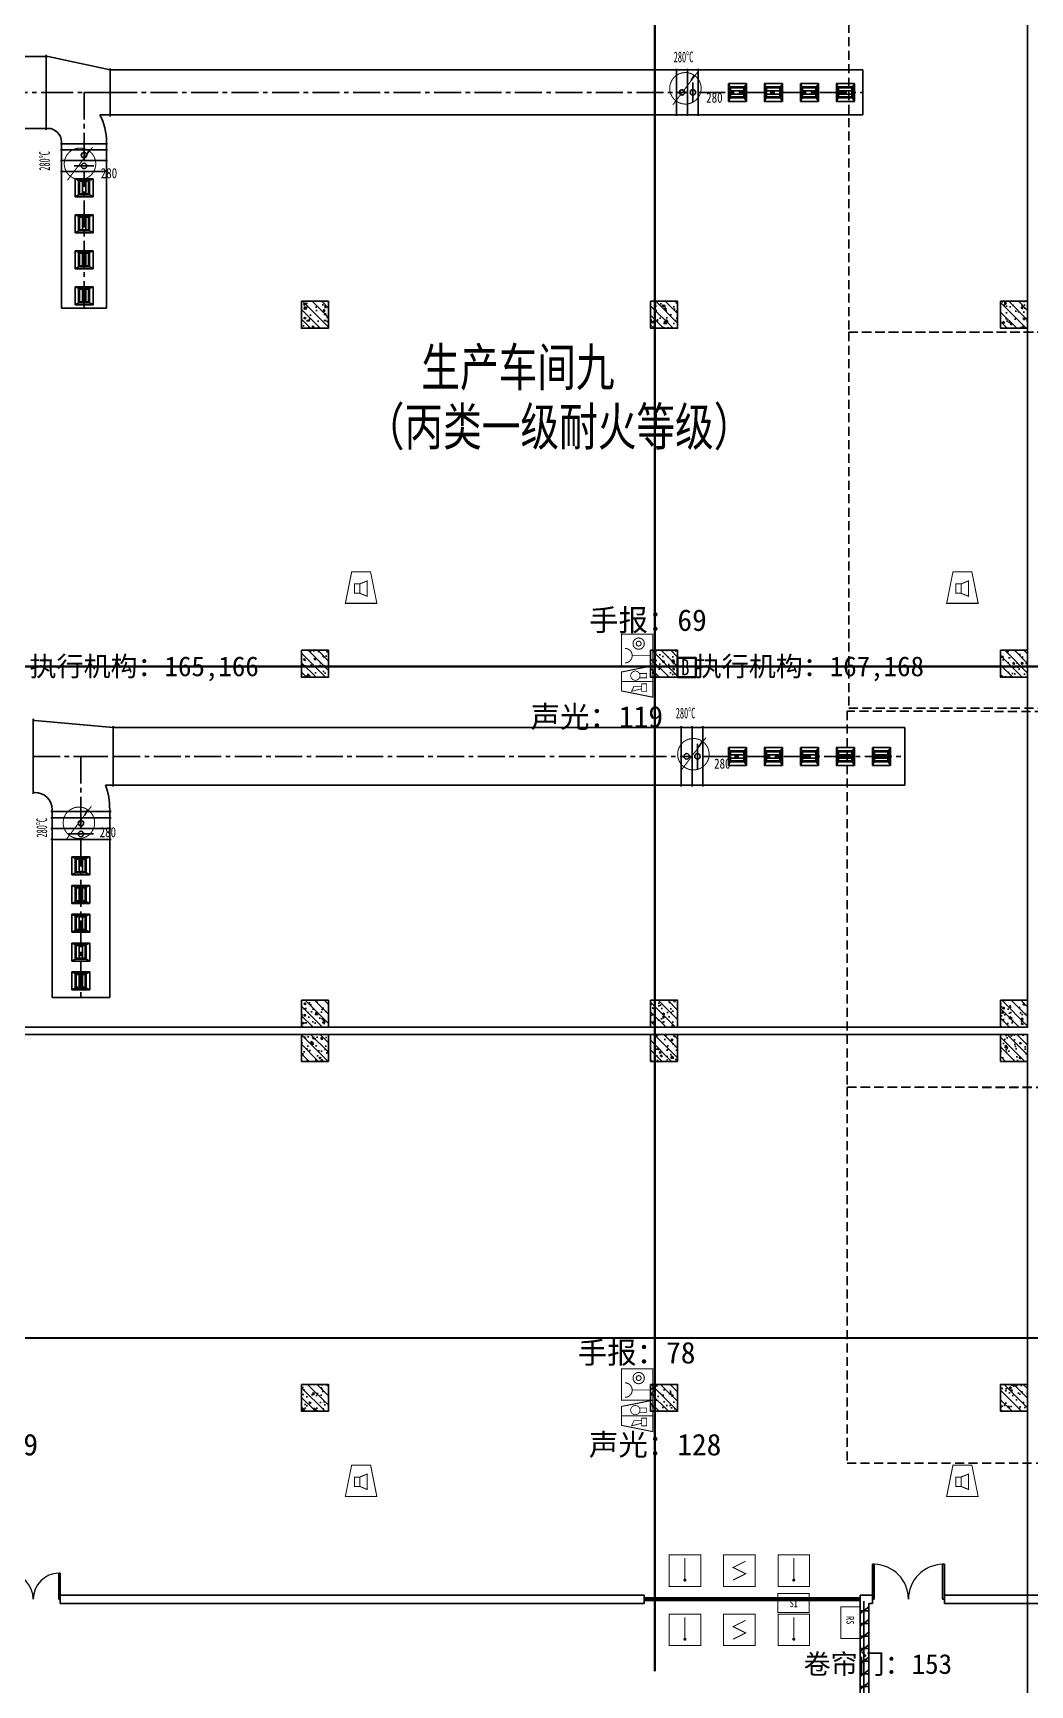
# Model space of a CAD drawing. Header units: millimetres. Extents: x -633009578 to 5705885, y -633235091 to 2571734.
# Drawn here: x 3573886 to 3601586, y 2109855 to 2155765 of the extents above; entities that cross this region are included whole.
import ezdxf

# ---------------------------------------------------------------- set-up
doc = ezdxf.new("R2010")
doc.units = ezdxf.units.MM
doc.header["$LTSCALE"] = 1000
doc.header["$MEASUREMENT"] = 0
for name, pattern in [('CENTER2', [1.125, 0.75, -0.125, 0.125, -0.125]), ('DASH', [0.35, 0.25, -0.1]), ('HIDDEN', [0.375, 0.25, -0.125])]:
    doc.linetypes.add(name, pattern=pattern)
doc.layers.get('0').update_dxf_attribs({"color": 9})
for name, color, linetype in [('000000000000电气', 7, 'Continuous'), ('A-ABOV(投影线)', 154, 'HIDDEN'), ('A-COLUM(柱)', 255, 'Continuous'), ('A-DOOR(门）', 4, 'Continuous'), ('A-FLOR(看线)', 8, 'Continuous'), ('A-HATH(填充)', 8, 'Continuous'), ('A-TEXT(房间)', 243, 'Continuous'), ('A-WALL(墙)', 255, 'Continuous'), ('DUCT-排烟中心线', 5, 'CENTER2'), ('DUCT-排烟法兰', 4, 'Continuous'), ('DUCT-排烟管', 2, 'Continuous'), ('DUCT-排烟管端线', 4, 'Continuous'), ('DUCT-排烟阀门', 7, 'Continuous'), ('DUCT-排风风口', 7, 'Continuous'), ('HVAC-water Dim-SF', 241, 'Continuous'), ('电-强电平面-线缆', 3, 'Continuous'), ('设备-消防', 3, 'Continuous')]:
    doc.layers.add(name, color=color, linetype=linetype)
doc.styles.add('_TCH', font='simhei.ttf', dxfattribs={"width": 0.75, "bigfont": 'hztxt.shx'})
doc.styles.add('_THVAC_DIM', font='simhei.ttf', dxfattribs={"width": 0.8, "height": 3.5, "bigfont": 'HZTXT'})
doc.styles.add('IDQSTYLE', font='simhei.ttf', dxfattribs={"width": 0.707, "bigfont": 'hztxt.shx'})
doc.styles.add('SF', font='simhei.ttf', dxfattribs={"width": 0.75, "bigfont": '@@@hztxt.shx'})
doc.styles.get("Standard").update_dxf_attribs({"font": 'simhei.ttf', "bigfont": 'hztxt.shx'})
doc.styles.add('宋体', font='simhei.ttf')

# ---------------------------------------------------------------- blocks, each defined once
blk = doc.blocks.new('HC001213')
at = {"color": 0, "linetype": 'Continuous', "const_width": 0.2}
blk.add_lwpolyline([(-1.875, 3.125), (1.875, 3.125), (3.125, -3.125), (-3.125, -3.125)], close=True, dxfattribs=at)
for points in [[(-1.293653517016746, 0.7382802506738564), (-0.243653517016746, 0.7382802506738564), (-0.243653517016746, -1.136719749326144), (-1.293653517016746, -1.136719749326144), (-1.293653517016746, 0.7382802506738564)], [(-0.243653517016746, 0.7382802506738564), (1.231346482983254, 1.338280250673856), (1.231346482983254, -1.736719749326144), (-0.243653517016746, -1.136719749326144)]]:
    blk.add_lwpolyline(points, dxfattribs=at)
at = {"color": 0, "style": 'IDQSTYLE', "width": 0.7}
blk.add_attdef('PSFHATT', (5.125, -3.125), '', height=2.5, dxfattribs=at)
blk = doc.blocks.new('HC001212')
at = {"color": 0, "linetype": 'Continuous', "const_width": 0.2}
blk.add_lwpolyline([(-1.875, 3.125), (1.875, 3.125), (3.125, -3.125), (-3.125, -3.125)], close=True, dxfattribs=at)
at = {"color": 0, "linetype": 'Continuous'}
for points, const_width in [([(-1.459485991813081, -0.8805239327332393), (-1.95948599181308, 1.119476067266761), (-0.9594859918130805, 0.619476067266761), (-0.9594859918130805, -0.8805239327332393)], 0.16), ([(0, 3.125), (0, -3.125)], 0.2), ([(-1.959485991813081, -1.880523932733239), (-1.95948599181308, -0.8805239327332393), (-0.4594859918130805, -0.8805239327332393), (-0.4594859918130805, -1.880523932733239), (-1.959485991813081, -1.880523932733239)], 0.16), ([(0.7290485194275803, -0.380523932733239), (0.7290485194281489, -1.880523932733239), (1.569048519428149, -1.880523932733239), (1.569048519430491, -0.380523932733239)], 0.16)]:
    blk.add_lwpolyline(points, dxfattribs=dict(at, const_width=const_width))
at = {"color": 0, "linetype": 'Continuous', "const_width": 0.16}
blk.add_lwpolyline([(1.799048519428144, -0.2905239327332435, 0.1989123673796631), (2.068287334970649, 0.3594760672667566, 0.1989123673796631), (1.799048519428145, 1.009476067266757, 0.1989123673796404), (1.149048519428189, 1.278714882809276, 0.1989123673796654), (0.4990485194281443, 1.009476067266757, 0.198912367379653), (0.2298097038856248, 0.3594760672667572, 0.1989123673796529), (0.4990485194281444, -0.2905239327332433, 0.1989123673796571), (1.14904851942816, -0.5597627482757622, 0.1989123673796488)], format="xyb", close=True, dxfattribs=at)
at = {"color": 0, "style": 'IDQSTYLE', "width": 0.7}
blk.add_attdef('PSFHATT', (5.125, -3.125), '', height=2.5, dxfattribs=at)
blk = doc.blocks.new('HC001208')
at = {"color": 0, "linetype": 'Continuous', "const_width": 0.2}
blk.add_lwpolyline([(-3.125, 3.125), (3.125, 3.125), (3.125, -3.125), (-3.125, -3.125)], close=True, dxfattribs=at)
blk.add_lwpolyline([(-2.560875308812533, 2.421549273106315, 0.198912367379651), (-2.13910907372117, 1.40331550819771, 0.1989123673796632), (-1.120875308812534, 0.9815492731063138, 0.1989123673796561), (-0.1026415439039181, 1.403315508197666, 0.1989123673796525), (0.3191246911874668, 2.421549273106313)], format="xyb", dxfattribs=at)
at = {"color": 0, "linetype": 'Continuous', "const_width": 0.128}
blk.add_lwpolyline([(-1.120875308812544, 0.9815492731063138), (-1.120875308812535, -2.518826738720627)], dxfattribs=at)
at = {"color": 0, "linetype": 'Continuous', "const_width": 0.2}
for points in [[(2.383210274305692, -0.3093507400644881, 0.9999999999999997), (0.1432102743056918, -0.3093507400644877, 0.9999999999999999)], [(0.7832102743056915, -0.3093507400644884, 0.9999999999999994), (1.743210274305692, -0.3093507400644881, 0.9999999999999994)]]:
    blk.add_lwpolyline(points, format="xyb", close=True, dxfattribs=at)
at = {"color": 0, "style": 'IDQSTYLE', "width": 0.7}
blk.add_attdef('PSFHATT', (5.125, -3.125), '', height=2.5, dxfattribs=at)
blk = doc.blocks.new('HC001303')
at = {"color": 0, "linetype": 'Continuous'}
blk.add_line((1.147673841419251, 1.538953517481514), (1.735401947549264, 2.599742189978989), dxfattribs=at)
at = {"color": 0, "linetype": 'Continuous', "const_width": 0.2}
blk.add_lwpolyline([(-2.500110713345594, -3.281016827298258), (2.47847216535268, 3.297393019579605)], dxfattribs=at)
blk.add_lwpolyline([(2.673745217742495e-14, -3.125, 0.1989123673796571), (2.209708691207992, -2.209708691207937, 0.1989123673796571), (3.125000000000028, -4.323120637516818e-16, 0.1989123673796568), (2.209708691207993, 2.209708691207993, 0.1989123673796569), (2.841876514387939e-14, 3.125, 0.1989123673796569), (-2.209708691207936, 2.209708691207994, 0.1989123673796568), (-3.124999999999972, 2.10353517373855e-15, 0.1989123673796572), (-2.209708691207937, -2.209708691207936, 0.1989123673796571)], format="xyb", close=True, dxfattribs=at)
at = {"color": 0, "style": 'IDQSTYLE', "width": 0.7}
for tag, p in [('280', (4.109408226946883, -2.854615367737885)), ('PSFHATT', (5.125000010000028, -3.281016827298258))]:
    blk.add_attdef(tag, p, '', height=2, dxfattribs=at)
blk = doc.blocks.new('HC001178')
at = {"color": 0, "linetype": 'Continuous', "const_width": 0.2}
blk.add_lwpolyline([(-3.125, 1.875000000000028), (3.125, 1.875000000000028), (3.125, -1.874999999999972), (-3.125, -1.874999999999972)], close=True, dxfattribs=at)
at = {"color": 0, "style": 'IDQSTYLE', "width": 0.7}
for tag, p in [('RS', (-1.280014711239502, -0.7956533462629629)), ('PSFHATT', (5.125, -1.874999999999972))]:
    blk.add_attdef(tag, p, '', height=1.5, dxfattribs=at)
blk = doc.blocks.new('HC001224')
at = {"color": 0, "linetype": 'Continuous', "const_width": 0.2}
blk.add_lwpolyline([(-3.125, 3.125), (3.125, 3.125), (3.125, -3.125), (-3.125, -3.125)], close=True, dxfattribs=at)
blk.add_lwpolyline([(1.25, 1.875), (-1.25, 0.625), (1.25, -0.625), (-1.25, -1.875)], dxfattribs=at)
at = {"color": 0, "style": 'IDQSTYLE', "width": 0.7}
blk.add_attdef('PSFHATT', (5.125, -3.125), '', height=2.5, dxfattribs=at)
blk = doc.blocks.new('HC001223')
at = {"color": 0, "linetype": 'Continuous', "const_width": 0.2}
blk.add_lwpolyline([(-3.125, 3.125), (3.125, 3.125), (3.125, -3.125), (-3.125, -3.125)], close=True, dxfattribs=at)
blk.add_lwpolyline([(0, 2.5), (0, -1.875)], dxfattribs=at)
at = {"color": 0, "linetype": 'Continuous', "const_width": 0.3}
blk.add_lwpolyline([(-0.15, -1.875, 1), (0.15, -1.875, 1)], format="xyb", close=True, dxfattribs=at)
at = {"color": 0, "style": 'IDQSTYLE', "width": 0.7}
blk.add_attdef('PSFHATT', (5.125, -3.125), '', height=2.5, dxfattribs=at)
blk = doc.blocks.new('HC001180')
at = {"color": 0, "linetype": 'Continuous', "const_width": 0.2}
blk.add_lwpolyline([(-3.125, 1.875000000000028), (3.125, 1.875000000000028), (3.125, -1.874999999999972), (-3.125, -1.874999999999972)], close=True, dxfattribs=at)
at = {"color": 0, "style": 'IDQSTYLE', "width": 0.7}
for tag, p in [('SI', (-0.7698887372055268, -0.8480397754184743)), ('PSFHATT', (5.125, -1.874999999999972))]:
    blk.add_attdef(tag, p, '', height=1.5, dxfattribs=at)
blk = doc.blocks.new('$DorLib2D$00000002')
for p, q in [((-0.5, -5.684341886080802e-17), (-0.5000000000000007, 0.4875)), ((-0.4750000000000007, 0.4875), (-0.5000000000000007, 0.4875)), ((-0.475, -2.842170943040401e-17), (-0.4750000000000007, 0.4875)), ((0.475, -2.842170943040401e-17), (0.4750000000000007, 0.4875)), ((0.4750000000000007, 0.4875), (0.5000000000000007, 0.4875)), ((0.5, -5.684341886080802e-17), (0.5000000000000007, 0.4875)), ((-0.5, -5.684341886080802e-17), (-0.475, -2.842170943040401e-17)), ((0.5, -5.684341886080802e-17), (0.475, -2.842170943040401e-17))]:
    blk.add_line(p, q)
at = {"lineweight": 13}
for centre, start, end in [((-0.4875, -4.263256414560601e-17), 0, 88.53071641864632), ((0.4875, -4.263256414560601e-17), 91.4692835813537, 180)]:
    blk.add_arc(centre, 0.4875, start, end, dxfattribs=at)
blk = doc.blocks.new('$DorLib2D$00000213')
at = {"color": 0, "linetype": 'DASH', "const_width": 0.02}
blk.add_lwpolyline([(0.5, 3.552713678800501e-15), (-0.5, 3.552713678800501e-15)], dxfattribs=at)
blk = doc.blocks.new('_FZH')
h = blk.add_hatch()
h.set_pattern_fill('钢筋混凝土', color=256, scale=0.1, style=0)
h.set_pattern_definition([(45, (0, 0), (-0.1767766952966369, 0.1767766952966369), []), (50, (0, 0), (0.7172601826007535, -0.06275213498259512), [0.07500000000000001, -0.8250000000000001]), (355, (0, 0), (-0.138751333613, 0.7521921337000119), [0.06, -0.66]), (100.4514, (0.05977168000000001, -0.00522934), (0.5785093817140216, 0.6894395420609536), [0.06374019, -0.701142112]), (46.1842, (0, 0.2), (1.067241048625645, -0.1655190143290181), [0.1125, -1.2375]), (96.6356, (0.088936745, 0.186206693), (0.9346627055487033, 0.9741178709004418), [0.095610288, -1.051713]), (351.1842, (0, 0.2), (0.9346619451336272, 0.9741186009253247), [0.09000000000000001, -0.9900000000000001]), (21, (0.1, 0.15), (0.5969070521184617, -0.4026188906653388), [0.07500000000000001, -0.8250000000000001]), (326, (0.1, 0.15), (0.2433153319215824, 0.7251500450468529), [0.06, -0.66]), (71.4514, (0.149742233, 0.116448394), (0.84022262858149, 0.3225304967099524), [0.06374019, -0.701142112]), (37.50000000000001, (0, 0), (0.01215985531729062, 0.3328938538313115), [0, -0.652, 0, -0.67, 0, -0.6625000000000001]), (7.499999999999999, (0, 0), (0.2630695374421486, 0.3944117118823603), [0, -0.382, 0, -0.637, 0, -0.2525]), (-32.5, (-0.223, 0), (0.533822436172409, -0.02255487173437976), [0, -0.25, 0, -0.78, 0, -1.035]), (-42.5, (-0.323, 0), (0.5831861693423862, 0.1001049823323177), [0, -0.325, 0, -0.518, 0, -0.735])])
h.paths.add_polyline_path([(-0.5, -0.5), (0.5, -0.5), (0.5, 0.5), (-0.5, 0.5)])
blk.add_lwpolyline([(-0.5, -0.5), (0.5, -0.5), (0.5, 0.5), (-0.5, 0.5)], close=True)
blk = doc.blocks.new('00000594Cent')
at = {"lineweight": -2}
blk.add_line((-218.75, 1.4210854715202e-14), (218.75, 1.4210854715202e-14), dxfattribs=at)
at = {"color": 0, "linetype": 'ByBlock', "lineweight": -2}
blk.add_circle((0, 1.4210854715202e-14), 125, dxfattribs=at)
blk = doc.blocks.new('00000594Body')
at = {"color": 0, "linetype": 'ByBlock', "lineweight": -2}
for p, q in [((-250, -500), (-249.9999999999964, 500)), ((250, 500), (-250, 500)), ((250, -500), (250.0000000000036, 500)), ((-250, -500), (250, -500))]:
    blk.add_line(p, q, dxfattribs=at)
blk = doc.blocks.new('00000578Cent')
at = {"color": 0, "linetype": 'ByBlock', "lineweight": -2}
blk.add_circle((0, 0), 125, dxfattribs=at)
blk = doc.blocks.new('00000578Body')
at = {"color": 0, "linetype": 'ByBlock', "lineweight": -2}
for p, q in [((249.9999999999964, 500.0000000000036), (-250, 500.0000000000036)), ((-249.9999999999964, -499.9999999999964), (-250, 500.0000000000036)), ((249.9999999999891, -499.9999999999964), (250.0000000000036, 500.0000000000036)), ((-250, -499.9999999999964), (249.9999999999964, -499.9999999999964))]:
    blk.add_line(p, q, dxfattribs=at)
at = {"lineweight": -2}
blk.add_line((0, -218.7499999999982), (0, 218.7499999999982), dxfattribs=at)
blk = doc.blocks.new('$风口$00000108')
for p, q in [((-250, 135), (-190, 75)), ((-250, -135), (-250, 135)), ((200, 25), (-190, 25)), ((250, 135), (200, 75)), ((250, 135), (250, -135)), ((-250, -135), (-190, -75)), ((250, -135), (-250, -135)), ((200, -25), (-190, -25)), ((200, -75), (250, -135))]:
    blk.add_line(p, q)
at = {"linetype": 'Continuous'}
blk.add_line((250, 135), (-250, 135), dxfattribs=at)
at = {"lineweight": 40}
for p, q in [((-190, 75), (200, 75)), ((-190, -75), (-190, 75)), ((200, 75), (200, -75)), ((-190, -75), (200, -75))]:
    blk.add_line(p, q, dxfattribs=at)

msp = doc.modelspace()

# ---------------------------------------------------------------- hatches: boundary and pattern name
at = {"layer": 'A-HATH(填充)'}
h = msp.add_hatch(dxfattribs=at)
h.set_pattern_fill('空心砖', color=256, scale=100, style=0)
h.set_pattern_definition([(0, (1102221.475196055, 677964.29318137), (0, 350), []), (37.875, (1102621.475196055, 677964.29318137), (-169.61527734408, 218.0766567528281), []), (90, (1102621.475196055, 677964.29318137), (-450, 2.755455298081545e-14), [])])
h.paths.add_polyline_path([(3596989.994031758, 2112194.629172623), (3596869.994031752, 2112114.629172621), (3596869.994031752, 2098554.629172602), (3596989.994031758, 2098474.629172604), (3597109.994031752, 2098554.629172583), (3597109.994031752, 2112114.629172624)])

# ---------------------------------------------------------------- linework, layer by layer
at = {"layer": '000000000000电气', "color": 2, "lineweight": 35}
for p, q in [((3591164.994031792, 2163048.569213624), (3591164.994031792, 2120919.882564105)), ((3583880.333238066, 2138157.379314641), (3566001.711997038, 2138157.379314641)), ((3607261.487321814, 2138157.379314641), (3583880.333238066, 2138157.379314641)), ((3591164.994031792, 2120919.882564105), (3591164.994031792, 2110238.292719919))]:
    msp.add_line(p, q, dxfattribs=at)
at = {"layer": '000000000000电气', "color": 1, "lineweight": 35}
msp.add_lwpolyline([(3591794.99403178, 2138399.287797592), (3592303.216231991, 2138399.287797592), (3592303.216231991, 2137859.629172626), (3591794.99403178, 2137859.629172626)], close=True, dxfattribs=at)
at = {"layer": 'A-ABOV(投影线)'}
for points in [[(3596556.181835701, 2147448.295096181), (3632030.348125871, 2147448.295096181), (3632030.348125871, 2157898.89091188), (3596556.181835701, 2157898.89091188)], [(3596556.181835701, 2136997.699280483), (3632035.229753599, 2136997.699280483), (3632035.229753599, 2147448.295096181), (3596556.181835701, 2147448.295096181)], [(3596507.015126877, 2126469.210807561), (3631973.072799208, 2126414.365937338), (3631973.072799208, 2136864.961753036), (3596507.015126877, 2136919.80662326)], [(3596507.015126877, 2116018.614991862), (3632017.637163706, 2116014.170684175), (3632017.637163706, 2126464.766499873), (3596507.015126877, 2126469.210807561)]]:
    msp.add_lwpolyline(points, close=True, dxfattribs=at)
at = {"layer": 'A-FLOR(看线)'}
for points in [[(3601519.994031765, 2128134.629172626), (3601519.994031782, 2195084.629172626)], [(3535469.99403178, 2128134.629172626), (3601519.994031765, 2128134.629172626)], [(3601519.994031763, 2127934.629173214), (3535469.99403178, 2127934.629173214)], [(3601519.994031763, 2127934.629173214), (3601519.994031763, 2060984.629172626)]]:
    msp.add_lwpolyline(points, dxfattribs=at)
at = {"layer": 'A-WALL(墙)'}
for p, q in [((3590869.994031504, 2112354.62917263), (3574639.994031504, 2112354.629172627)), ((3574639.994031504, 2112354.629172627), (3574639.994031505, 2112114.629172626)), ((3590869.994031505, 2112114.629172626), (3590869.994031504, 2112354.62917263)), ((3596989.994031767, 2112354.629172626), (3596869.994032013, 2112354.62917263)), ((3596869.994032013, 2112354.62917263), (3596869.994032013, 2112114.629172626)), ((3597209.994032013, 2112354.629172624), (3596989.994031767, 2112354.629172626)), ((3597209.994032013, 2112114.629172625), (3597209.994032013, 2112354.629172624)), ((3617279.99403178, 2112354.629172626), (3599209.994032013, 2112354.629172624)), ((3599209.994032013, 2112354.629172624), (3599209.994032013, 2112114.629172625)), ((3574639.994031505, 2112114.629172626), (3590869.994031505, 2112114.629172626)), ((3596869.994031752, 2112114.629172621), (3596869.994031752, 2098554.629172602)), ((3597109.994031752, 2112114.629172624), (3597209.994032013, 2112114.629172625)), ((3597109.994031752, 2112114.629172624), (3597109.994031752, 2098554.629172583)), ((3599209.994032013, 2112114.629172625), (3617159.994031797, 2112114.629172624))]:
    msp.add_line(p, q, dxfattribs=at)
at = {"layer": 'DUCT-排烟中心线', "color": 8}
for p, q in [((3558359.282161298, 2154114.775439647), (3574251.956333949, 2154114.775439647)), ((3574252.156333949, 2154114.775439647), (3575302.156333949, 2154114.775439647)), ((3575302.156333949, 2154114.775439647), (3576027.156333949, 2154114.775439647)), ((3575302.156333949, 2154114.775439647), (3575302.156333949, 2152689.775439647)), ((3576027.356333949, 2154114.775439647), (3591768.918711707, 2154114.775439647)), ((3592369.518711707, 2154114.775439647), (3596942.723793259, 2154114.775439647)), ((3575302.156333949, 2152521.21650505), (3575302.156333949, 2152689.575439648)), ((3575302.156333949, 2148114.642932678), (3575302.156333949, 2151920.416505049)), ((3573885.848694932, 2135662.459945332), (3575215.848694932, 2135662.459945332)), ((3575215.848694932, 2135662.459945332), (3576115.848694932, 2135662.459945332)), ((3575215.848694932, 2135662.459945332), (3575215.848694932, 2134132.459945332)), ((3576116.048694932, 2135662.459945332), (3591896.678358634, 2135662.459945332)), ((3592497.278358634, 2135662.459945332), (3598109.423587529, 2135662.459945332)), ((3575215.848694932, 2134132.259945332), (3575215.848694932, 2133955.407323562)), ((3575215.848694932, 2133354.807323562), (3575215.848694932, 2128964.608132874))]:
    msp.add_line(p, q, dxfattribs=at)
at = {"layer": 'DUCT-排烟法兰', "color": 8}
for p, q in [((3574252.056333948, 2155154.775439647), (3574252.056333948, 2153074.775439647)), ((3576027.25633395, 2153449.775439647), (3576027.25633395, 2154779.775439647)), ((3591769.018711707, 2154769.775439647), (3591769.018711707, 2153459.775439647)), ((3592069.218711707, 2154769.775439647), (3592069.218711707, 2153459.775439647)), ((3592369.418711707, 2154769.775439647), (3592369.418711707, 2153459.775439647)), ((3574647.156333949, 2152689.675439647), (3575957.156333949, 2152689.675439647)), ((3575957.156333949, 2152521.11650505), (3574647.156333949, 2152521.11650505)), ((3575957.156333949, 2152220.916505049), (3574647.156333949, 2152220.916505049)), ((3575957.156333949, 2152220.716505049), (3574647.156333949, 2152220.716505049)), ((3575957.156333949, 2151920.51650505), (3574647.156333949, 2151920.51650505)), ((3573885.748694933, 2136702.459945332), (3573885.748694933, 2134622.459945332)), ((3576115.948694932, 2134822.459945332), (3576115.948694932, 2136502.459945332)), ((3591896.778358634, 2136502.459945332), (3591896.778358634, 2134822.459945332)), ((3592196.978358634, 2136502.459945332), (3592196.978358634, 2134822.459945332)), ((3592497.178358634, 2136502.459945332), (3592497.178358634, 2134822.459945332)), ((3574375.848694932, 2134132.359945332), (3576055.848694932, 2134132.359945332)), ((3576055.848694932, 2133955.307323562), (3574375.848694932, 2133955.307323562)), ((3576055.848694932, 2133655.107323562), (3574375.848694932, 2133655.107323562)), ((3576055.848694932, 2133354.907323562), (3574375.848694932, 2133354.907323562))]:
    msp.add_line(p, q, dxfattribs=at)
at = {"layer": 'DUCT-排烟管', "color": 8}
for p, q in [((3574251.956333949, 2155114.775439647), (3558359.282161298, 2155114.775439647)), ((3574302.156333949, 2155114.775439647), (3574252.156333949, 2155114.775439647)), ((3576027.156333949, 2154739.775439647), (3574302.156333949, 2155114.775439647)), ((3591768.918711707, 2154739.775439647), (3576027.356333949, 2154739.775439647)), ((3591769.118711708, 2154739.775439647), (3592069.118711708, 2154739.775439647)), ((3592069.318711708, 2154739.775439647), (3592369.318711708, 2154739.775439647)), ((3596942.723793259, 2154739.775439647), (3592369.518711707, 2154739.775439647)), ((3596942.723793259, 2153489.775439647), (3596942.723793259, 2154739.775439647)), ((3575743.726658283, 2153489.775439647), (3576027.156333949, 2153489.775439647)), ((3576027.356333949, 2153489.775439647), (3591768.918711707, 2153489.775439647)), ((3592069.118711708, 2153489.775439647), (3591769.118711708, 2153489.775439647)), ((3592369.318711708, 2153489.775439647), (3592069.318711708, 2153489.775439647)), ((3592369.518711707, 2153489.775439647), (3596942.723793259, 2153489.775439647)), ((3558359.282161298, 2153114.775439647), (3574251.956333949, 2153114.775439647)), ((3574252.156333949, 2153114.775439647), (3574302.156333949, 2153114.775439647)), ((3574677.156333949, 2152739.775439647), (3574677.156333949, 2152689.775439647)), ((3575927.156333949, 2152689.775439647), (3575927.156333949, 2152739.775439647)), ((3574677.156333949, 2152689.575439648), (3574677.156333949, 2152521.21650505)), ((3574677.156333949, 2152221.01650505), (3574677.156333949, 2152521.01650505)), ((3575927.156333949, 2152521.21650505), (3575927.156333949, 2152689.575439648)), ((3575927.156333949, 2152521.01650505), (3575927.156333949, 2152221.01650505)), ((3574677.156333949, 2151920.616505049), (3574677.156333949, 2152220.616505049)), ((3574677.156333949, 2151920.416505049), (3574677.156333949, 2148114.642932678)), ((3575927.156333949, 2152220.616505049), (3575927.156333949, 2151920.616505049)), ((3575927.156333949, 2148114.642932678), (3575927.156333949, 2151920.416505049)), ((3574677.156333949, 2148114.642932678), (3575927.156333949, 2148114.642932678)), ((3573935.848694932, 2136662.459945332), (3573885.848694932, 2136662.459945332)), ((3576115.848694932, 2136462.459945332), (3573935.848694932, 2136662.459945332)), ((3591896.678358634, 2136462.459945332), (3576116.048694932, 2136462.459945332)), ((3591896.878358634, 2136462.459945332), (3592196.878358634, 2136462.459945332)), ((3592197.078358634, 2136462.459945332), (3592497.078358634, 2136462.459945332)), ((3598109.423587529, 2136462.459945332), (3592497.278358634, 2136462.459945332)), ((3598109.423587529, 2134862.459945332), (3598109.423587529, 2136462.459945332)), ((3575901.554674982, 2134862.459945332), (3576115.848694932, 2134862.459945332)), ((3576116.048694932, 2134862.459945332), (3591896.678358634, 2134862.459945332)), ((3592196.878358634, 2134862.459945332), (3591896.878358634, 2134862.459945332)), ((3592497.078358634, 2134862.459945332), (3592197.078358634, 2134862.459945332)), ((3592497.278358634, 2134862.459945332), (3598109.423587529, 2134862.459945332)), ((3573885.848694932, 2134662.459945332), (3573935.848694932, 2134662.459945332)), ((3574415.848694932, 2134182.459945332), (3574415.848694932, 2134132.459945332)), ((3574415.848694932, 2134132.259945332), (3574415.848694932, 2133955.407323562)), ((3574415.848694932, 2133655.207323561), (3574415.848694932, 2133955.207323561)), ((3576015.848694932, 2134132.459945332), (3576015.848694932, 2134182.459945332)), ((3576015.848694932, 2133955.407323562), (3576015.848694932, 2134132.259945332)), ((3576015.848694932, 2133955.207323561), (3576015.848694932, 2133655.207323561)), ((3574415.848694932, 2133355.007323562), (3574415.848694932, 2133655.007323562)), ((3576015.848694932, 2133655.007323562), (3576015.848694932, 2133355.007323562)), ((3574415.848694932, 2133354.807323562), (3574415.848694932, 2128964.608132874)), ((3576015.848694932, 2128964.608132874), (3576015.848694932, 2133354.807323562)), ((3574415.848694932, 2128964.608132874), (3576015.848694932, 2128964.608132874))]:
    msp.add_line(p, q, dxfattribs=at)
for centre, radius, end in [((3574302.156333947, 2152739.775439647), 1625.000000002095, 27.48642625035795), ((3574302.156333949, 2152739.775439647), 375, 90), ((3573935.848694938, 2134182.459945333), 2079.999999994645, 19.08212480362821), ((3573935.848694932, 2134182.459945332), 479.9999999997672, 90)]:
    msp.add_arc(centre, radius, 0, end, dxfattribs=at)
at = {"layer": 'DUCT-排烟管端线', "color": 8}
for p, q in [((3574251.956333949, 2153114.775439647), (3574251.956333949, 2155114.775439647)), ((3574252.156333949, 2155114.775439647), (3574252.156333949, 2153114.775439647)), ((3576027.156333949, 2153489.775439647), (3576027.156333949, 2154739.775439647)), ((3576027.356333949, 2154739.775439647), (3576027.356333949, 2153489.775439647)), ((3591768.918711707, 2153489.775439647), (3591768.918711707, 2154739.775439647)), ((3591769.118711708, 2154739.775439647), (3591769.118711708, 2153489.775439647)), ((3592069.118711708, 2154739.775439647), (3592069.118711708, 2153489.775439647)), ((3592069.318711708, 2154739.775439647), (3592069.318711708, 2153489.775439647)), ((3592369.318711708, 2154739.775439647), (3592369.318711708, 2153489.775439647)), ((3592369.518711707, 2154739.775439647), (3592369.518711707, 2153489.775439647)), ((3574677.156333949, 2152689.775439647), (3575927.156333949, 2152689.775439647)), ((3575927.156333949, 2152689.575439648), (3574677.156333949, 2152689.575439648)), ((3574677.156333949, 2152521.21650505), (3575927.156333949, 2152521.21650505)), ((3574677.156333949, 2152521.01650505), (3575927.156333949, 2152521.01650505)), ((3574677.156333949, 2152221.01650505), (3575927.156333949, 2152221.01650505)), ((3574677.156333949, 2152220.616505049), (3575927.156333949, 2152220.616505049)), ((3574677.156333949, 2151920.616505049), (3575927.156333949, 2151920.616505049)), ((3575927.156333949, 2151920.416505049), (3574677.156333949, 2151920.416505049)), ((3573885.848694932, 2136662.459945332), (3573885.848694932, 2134662.459945332)), ((3576115.848694932, 2134862.459945332), (3576115.848694932, 2136462.459945332)), ((3576116.048694932, 2136462.459945332), (3576116.048694932, 2134862.459945332)), ((3591896.678358634, 2134862.459945332), (3591896.678358634, 2136462.459945332)), ((3591896.878358634, 2136462.459945332), (3591896.878358634, 2134862.459945332)), ((3592196.878358634, 2136462.459945332), (3592196.878358634, 2134862.459945332)), ((3592197.078358634, 2136462.459945332), (3592197.078358634, 2134862.459945332)), ((3592497.078358634, 2136462.459945332), (3592497.078358634, 2134862.459945332)), ((3592497.278358634, 2136462.459945332), (3592497.278358634, 2134862.459945332)), ((3574415.848694932, 2134132.459945332), (3576015.848694932, 2134132.459945332)), ((3576015.848694932, 2134132.259945332), (3574415.848694932, 2134132.259945332)), ((3574415.848694932, 2133955.407323562), (3576015.848694932, 2133955.407323562)), ((3576015.848694932, 2133955.207323561), (3574415.848694932, 2133955.207323561)), ((3576015.848694932, 2133655.207323561), (3574415.848694932, 2133655.207323561)), ((3576015.848694932, 2133655.007323562), (3574415.848694932, 2133655.007323562)), ((3576015.848694932, 2133355.007323562), (3574415.848694932, 2133355.007323562)), ((3576015.848694932, 2133354.807323562), (3574415.848694932, 2133354.807323562))]:
    msp.add_line(p, q, dxfattribs=at)
at = {"layer": '电-强电平面-线缆', "color": 1, "linetype": 'Continuous', "const_width": 60}
msp.add_lwpolyline([(3553865.079323221, 2119495.626405775), (3663157.394115238, 2119495.626405775)], dxfattribs=at)

# ---------------------------------------------------------------- block references
at = {"layer": 'A-COLUM(柱)', "xscale": 750, "yscale": 750, "zscale": 750, "rotation": 270}
for p in [(3581719.99403178, 2147934.629172626), (3591419.99403178, 2147934.629172626), (3601144.99403178, 2147934.629172626), (3581719.99403178, 2138234.629172626), (3591419.99403178, 2138234.629172626), (3601144.99403178, 2138234.629172626), (3581719.99403178, 2128509.629172626), (3591419.99403178, 2128509.629172626), (3601144.99403178, 2128509.629172626), (3581719.99403178, 2127559.629172626), (3591419.99403178, 2127559.629172626), (3601144.99403178, 2127559.629172626), (3581719.99403178, 2117834.629172626), (3591419.99403178, 2117834.629172626), (3601144.99403178, 2117834.629172626)]:
    msp.add_blockref('_FZH', p, dxfattribs=at)
at = {"layer": 'A-DOOR(门）'}
for p, xscale, yscale, zscale in [((3573889.994031942, 2112234.629172626), 1500, 1500, 1500), ((3598209.994031681, 2112234.629172626), 2000, 2000, 2000)]:
    msp.add_blockref('$DorLib2D$00000002', p, dxfattribs=dict(at, xscale=xscale, yscale=yscale, zscale=zscale))
at = {"layer": 'A-DOOR(门）', "xscale": -6000, "yscale": 6000, "zscale": 6000, "rotation": 180}
msp.add_blockref('$DorLib2D$00000213', (3593869.994031914, 2112234.629172626), dxfattribs=at)
at = {"layer": 'DUCT-排烟阀门', "color": 8, "xscale": 0.6}
for name, p, yscale in [('00000594Body', (3591919.118711708, 2154114.775439647, 3000), 1.25), ('00000578Body', (3592219.318711708, 2154114.775439647, 3000), 1.25), ('00000594Cent', (3591919.118711708, 2154114.775439647, 3000), 0.6), ('00000578Cent', (3592219.318711708, 2154114.775439647, 3000), 0.6), ('00000594Body', (3592046.878358634, 2135662.459945332, 3000), 1.6), ('00000578Body', (3592347.078358634, 2135662.459945332, 3000), 1.6), ('00000594Cent', (3592046.878358634, 2135662.459945332, 3000), 0.6), ('00000578Cent', (3592347.078358634, 2135662.459945332, 3000), 0.6)]:
    msp.add_blockref(name, p, dxfattribs=dict(at, yscale=yscale))
for name, p, yscale, rotation in [('00000594Body', (3575302.156333949, 2152371.01650505, 3000), 1.25, 89.99999999999999), ('00000594Cent', (3575302.156333949, 2152371.01650505, 3000), 0.6, 89.99999999999999), ('00000578Body', (3575302.156333949, 2152070.616505049, 3000), 1.25, 89.99999999999999), ('00000578Cent', (3575302.156333949, 2152070.616505049, 3000), 0.6, 89.99999999999999), ('00000594Body', (3575215.848694932, 2133805.207323561, 3000), 1.6, 270), ('00000594Cent', (3575215.848694932, 2133805.207323561, 3000), 0.6, 270), ('00000578Body', (3575215.848694932, 2133505.007323562, 3000), 1.6, 270), ('00000578Cent', (3575215.848694932, 2133505.007323562, 3000), 0.6, 270)]:
    msp.add_blockref(name, p, dxfattribs=dict(at, yscale=yscale, rotation=rotation))
at = {"layer": 'DUCT-排风风口', "color": 8, "yscale": 1.851851851851852}
for p, rotation in [((3593458.749699027, 2154114.775439647, 2600), 180), ((3594458.749699027, 2154114.775439647, 2600), 180), ((3595458.749699027, 2154114.775439647, 2600), 180), ((3596458.749699027, 2154114.775439647, 2600), 180), ((3575302.156333949, 2151464.70108078, 2600), 90), ((3575302.156333949, 2150464.70108078, 2600), 90), ((3575302.156333949, 2149464.70108078, 2600), 90), ((3575302.156333949, 2148464.70108078, 2600), 90), ((3593458.749699027, 2135662.459945332, 2600), 180), ((3594458.749699027, 2135662.459945332, 2600), 180), ((3595458.749699027, 2135662.459945332, 2600), 180), ((3596458.749699027, 2135662.459945332, 2600), 180), ((3597458.749699027, 2135662.459945332, 2600), 180), ((3575215.848694932, 2132622.883221735, 2600), 90), ((3575215.848694932, 2131822.883221735, 2600), 90), ((3575215.848694932, 2131022.883221735, 2600), 90), ((3575215.848694932, 2130222.883221735, 2600), 90), ((3575215.848694932, 2129422.883221735, 2600), 90)]:
    msp.add_blockref('$风口$00000108', p, dxfattribs=dict(at, rotation=rotation))
at = {"layer": '设备-消防'}
ref = msp.add_blockref('HC001303', (3592013.729474068, 2154228.569016833), dxfattribs=dict(at, xscale=140, yscale=140, zscale=140))
ref.add_attrib('280', '280', (3592589.046625841, 2153828.92286535), dxfattribs={"layer": '0', "color": 0, "height": 280, "width": 0.8})
ref = msp.add_blockref('HC001303', (3575190.383144098, 2152130.457005327, 3000), dxfattribs=dict(at, xscale=140, yscale=140, zscale=140))
ref.add_attrib('280', '280', (3575765.700295871, 2151730.810853843, 3000), dxfattribs={"layer": '0', "color": 0, "height": 280, "width": 0.8})
at = {"layer": '设备-消防', "yscale": 140, "zscale": 140}
for name, p, xscale in [('HC001213', (3583001.494031751, 2140352.66280245), 140), ('HC001213', (3599709.494031751, 2140352.66280245), 140), ('HC001213', (3583001.494031751, 2115530.129200103), 140), ('HC001213', (3599709.494031751, 2115530.129200103), 140), ('HC001223', (3591999.341357608, 2113031.921403358), 140), ('HC001224', (3593511.405366509, 2113031.921403358), 140), ('HC001223', (3595023.46937541, 2113031.921403358), -140), ('HC001223', (3591999.341357608, 2111387.885251412), 140), ('HC001224', (3593511.405366509, 2111387.885251412), 140), ('HC001223', (3595023.46937541, 2111387.885251412), -140)]:
    msp.add_blockref(name, p, dxfattribs=dict(at, xscale=xscale))
at = {"layer": '设备-消防', "xscale": 140, "yscale": 140, "zscale": 140, "rotation": 90}
for name, p in [('HC001208', (3590671.395743428, 2138618.81542093)), ('HC001212', (3590671.395743428, 2137743.81542093)), ('HC001208', (3590671.395743428, 2118206.853125494)), ('HC001212', (3590671.395743428, 2117331.853125494))]:
    msp.add_blockref(name, p, dxfattribs=at)
at = {"layer": '设备-消防'}
ref = msp.add_blockref('HC001303', (3592234.596243137, 2135721.487035527, 3000), dxfattribs=dict(at, xscale=140, yscale=140, zscale=140))
ref.add_attrib('280', '280', (3592809.91339491, 2135321.840884044, 3000), dxfattribs={"layer": '0', "color": 0, "height": 280, "width": 0.8})
ref = msp.add_blockref('HC001303', (3575160.259457293, 2133815.36519595, 3000), dxfattribs=dict(at, xscale=140, yscale=140, zscale=140))
ref.add_attrib('280', '280', (3575735.576609066, 2133415.719044467, 3000), dxfattribs={"layer": '0', "color": 0, "height": 280, "width": 0.8})
ref = msp.add_blockref('HC001180', (3595017.67359544, 2112134.931706634), dxfattribs=dict(at, xscale=140, yscale=140, zscale=140))
ref.add_attrib('SI', 'SI', (3594909.889172232, 2112016.206138076), dxfattribs={"layer": '0', "color": 0, "height": 210, "width": 0.8})
ref = msp.add_blockref('HC001178', (3596597.583436339, 2111587.838065813), dxfattribs=dict(at, xscale=140, yscale=140, zscale=140, rotation=270))
ref.add_attrib('RS', 'RS', (3596486.191967862, 2111767.040125387), dxfattribs={"layer": '0', "color": 0, "height": 210, "rotation": 270, "width": 0.8})

# ---------------------------------------------------------------- texts
at = {"layer": '000000000000电气', "color": 2, "lineweight": 35, "style": '宋体'}
for s, p in [('手报：69', (3589335.745356616, 2139149.298096517)), ('手报：78', (3589021.193600547, 2118789.081727587))]:
    msp.add_text(s, height=600, dxfattribs=at).set_placement(p)
at = {"layer": '000000000000电气', "color": 20, "lineweight": 35, "true_color": 0xff5500, "style": '宋体'}
for s, p in [('执行机构：165,166', (3573788.111099111, 2137889.879701293)), ('执行机构：167,168', (3592272.616113304, 2137889.879701293))]:
    msp.add_text(s, height=550, dxfattribs=at).set_placement(p)
at = {"layer": '000000000000电气', "color": 5, "lineweight": 35, "style": '宋体'}
for s, p in [('声光：119', (3587711.006340768, 2136462.459945332)), ('声光：129', (3570345.093799046, 2116234.68111641)), ('声光：128', (3589331.108536849, 2116234.68111641))]:
    msp.add_text(s, height=600, dxfattribs=at).set_placement(p)
at = {"layer": '000000000000电气', "color": 4, "lineweight": 35, "style": '宋体'}
msp.add_text('卷帘门：153', height=550, dxfattribs=at).set_placement((3595299.309498461, 2110162.538350506))
at = {"layer": 'A-TEXT(房间)', "style": '_TCH', "width": 0.75}
for s, p in [('生产车间九', (3584674.145368244, 2145954.006570367)), ('（丙类一级耐火等级）', (3583131.69048638, 2144302.271348611))]:
    msp.add_text(s, height=1050, dxfattribs=at).set_placement(p)
at = {"layer": 'DUCT-排烟阀门', "color": 8, "style": '_THVAC_DIM', "width": 0.5647058823529412}
for p in [(3591689.005166345, 2154952.145354792, 3000), (3591745.384813028, 2136716.286028454, 3000)]:
    msp.add_text('280%%dC', height=297.5, dxfattribs=at).set_placement(p)
for p in [(3574353.34645219, 2151939.416587773, 3000), (3574276.256697161, 2133407.022767144, 3000)]:
    msp.add_text('280%%dC', height=297.5, rotation=90, dxfattribs=at).set_placement(p)
at = {"layer": 'HVAC-water Dim-SF', "color": 1, "linetype": 'Continuous', "style": 'SF', "width": 0.75}
msp.add_text('B', height=450, dxfattribs=at).set_placement((3591893.005304486, 2137914.137685996, 5600))

doc.saveas('drawing.dxf')
